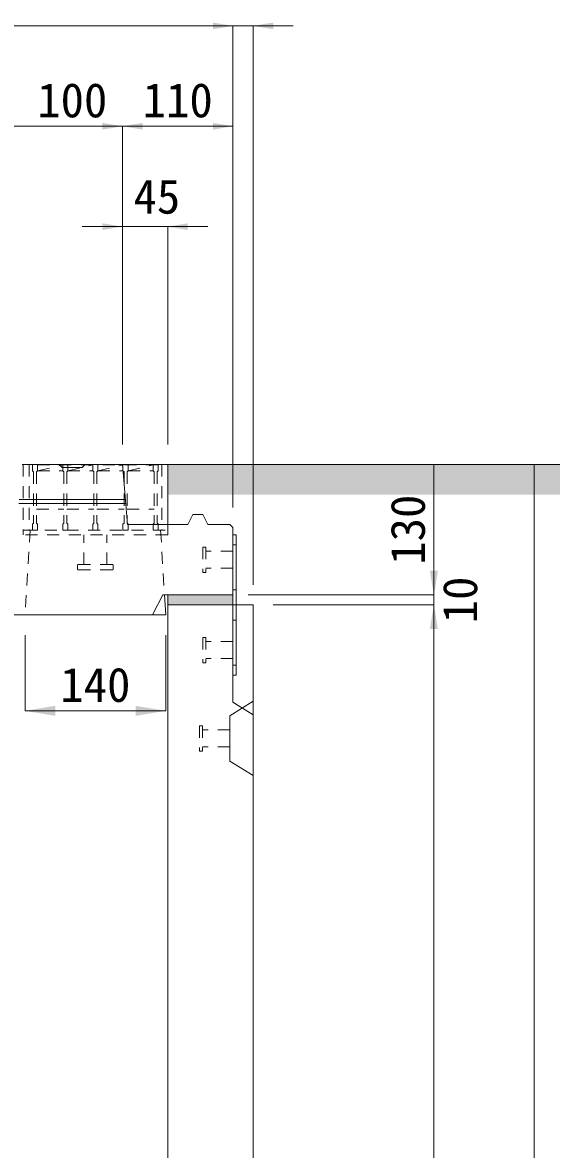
# Model space of a CAD drawing. Units: millimetres at full size. Extents: x 77586 to 117720, y -503 to 5664.
# Drawn here: x 94502 to 95028, y 3083 to 4206 of the extents above; entities that cross this region are included whole.
import ezdxf
from ezdxf.enums import TextEntityAlignment as Align

# ---------------------------------------------------------------- set-up
doc = ezdxf.new("R2010")
doc.units = ezdxf.units.MM
doc.header["$LTSCALE"] = 40
for name, pattern in [('CHAIN_DOUBLE_DASH', [23.5, 12, -1.5, 3.5, -1.5, 3.5, -1.5]), ('USER2', [0.54, 0.3, -0.24]), ('USER3', [0.54, 0.3, -0.24])]:
    doc.linetypes.add(name, pattern=pattern)
for name, color, linetype, lineweight in [('インサート', 3, 'USER2', 9), ('グレーチング', 7, 'USER3', 5), ('プレート', 7, 'USER2', 9), ('モルタル', 30, 'Continuous', 9), ('受枠', 3, 'USER3', 9), ('寸法線', 7, 'Continuous', 9), ('本体', 2, 'Continuous', 13), ('舗装・基礎', 3, 'Continuous', 13), ('補助線', 8, 'CHAIN_DOUBLE_DASH', 5)]:
    doc.layers.add(name, color=color, linetype=linetype, lineweight=lineweight)
doc.layers.add('ハッチング_舗装', color=7, linetype='Continuous')
doc.styles.add('ＭＳ ゴシック', font='')
doc.styles.get('ＭＳ ゴシック').set_extended_font_data('MS Gothic')

# ---------------------------------------------------------------- blocks, each defined once
blk = doc.blocks.new('filled_arrow')
at = {"color": 0, "linetype": 'Continuous', "lineweight": -2}
blk.add_solid([(7.5, 1.25), (0, 0), (7.5, -1.25)], dxfattribs=at)

msp = doc.modelspace()

# ---------------------------------------------------------------- hatches: boundary and pattern name
at = {"layer": 'ハッチング_舗装'}
msp.add_hatch(color=256, dxfattribs=at).paths.add_polyline_path([(94646.33, 3765.36), (94646.33, 3735.36), (95162.05, 3735.36), (95162.05, 3765.36)])
at = {"layer": 'モルタル'}
msp.add_hatch(color=256, dxfattribs=at).paths.add_polyline_path([(94711.33, 3625.36), (94711.33, 3635.36), (94646.33, 3635.36), (94646.33, 3625.36)])

# ---------------------------------------------------------------- linework, layer by layer
at = {"layer": 'インサート'}
for p, q in [((94681.33, 3682.86), (94681.33, 3657.86)), ((94684.33, 3682.86), (94681.33, 3682.86)), ((94684.33, 3682.86), (94684.33, 3657.86)), ((94711.33, 3678.86), (94684.33, 3678.86)), ((94711.33, 3678.86), (94711.33, 3661.86)), ((94711.33, 3678.86), (94711.33, 3661.86)), ((94711.33, 3661.86), (94684.33, 3661.86)), ((94684.33, 3657.86), (94681.33, 3657.86)), ((94681.33, 3592.86), (94681.33, 3567.86)), ((94684.33, 3592.86), (94681.33, 3592.86)), ((94684.33, 3592.86), (94684.33, 3567.86)), ((94711.33, 3588.86), (94684.33, 3588.86)), ((94711.33, 3588.86), (94711.33, 3571.86)), ((94711.33, 3588.86), (94711.33, 3571.86)), ((94711.33, 3571.86), (94684.33, 3571.86)), ((94684.33, 3567.86), (94681.33, 3567.86))]:
    msp.add_line(p, q, dxfattribs=at)
at = {"layer": 'インサート', "lineweight": 5}
for p, q in [((94678.13, 3504.86), (94678.13, 3479.87)), ((94681.13, 3504.86), (94678.13, 3504.86)), ((94681.13, 3504.86), (94681.13, 3479.87)), ((94708.13, 3500.87), (94681.13, 3500.87)), ((94708.13, 3500.87), (94708.13, 3483.86)), ((94708.13, 3483.86), (94681.13, 3483.86)), ((94681.13, 3479.87), (94678.13, 3479.87))]:
    msp.add_line(p, q, dxfattribs=at)
at = {"layer": 'グレーチング'}
for p, q in [((94636.83, 3764.86), (94511.83, 3764.86)), ((94511.83, 3764.86), (94511.83, 3758.86)), ((94516.83, 3764.86), (94516.83, 3758.86)), ((94516.83, 3758.86), (94541.83, 3764.86)), ((94541.83, 3764.86), (94541.83, 3758.86)), ((94546.83, 3764.86), (94546.83, 3758.86)), ((94546.83, 3758.86), (94571.83, 3764.86)), ((94571.83, 3764.86), (94571.83, 3758.86)), ((94576.83, 3764.86), (94576.83, 3758.86)), ((94576.83, 3758.86), (94601.83, 3764.86)), ((94601.83, 3764.86), (94601.83, 3758.86)), ((94606.83, 3764.86), (94606.83, 3758.86)), ((94606.83, 3758.86), (94631.83, 3764.86)), ((94631.83, 3764.86), (94631.83, 3758.86)), ((94636.83, 3764.86), (94636.83, 3758.86)), ((94511.83, 3758.86), (94512.83, 3757.86)), ((94512.83, 3757.86), (94512.83, 3706.86)), ((94516.83, 3758.86), (94515.83, 3757.86)), ((94515.83, 3757.86), (94515.83, 3706.86)), ((94516.83, 3758.86), (94541.83, 3758.86)), ((94541.83, 3758.86), (94542.83, 3757.86)), ((94542.83, 3757.86), (94542.83, 3706.86)), ((94546.83, 3758.86), (94545.83, 3757.86)), ((94545.83, 3757.86), (94545.83, 3706.86)), ((94546.83, 3758.86), (94571.83, 3758.86)), ((94571.83, 3758.86), (94572.83, 3757.86)), ((94572.83, 3757.86), (94572.83, 3706.86)), ((94576.83, 3758.86), (94575.83, 3757.86)), ((94575.83, 3757.86), (94575.83, 3706.86)), ((94576.83, 3758.86), (94601.83, 3758.86)), ((94601.83, 3758.86), (94602.83, 3757.86)), ((94602.83, 3757.86), (94602.83, 3706.86)), ((94606.83, 3758.86), (94605.83, 3757.86)), ((94605.83, 3757.86), (94605.83, 3706.86)), ((94606.83, 3758.86), (94631.83, 3758.86)), ((94631.83, 3758.86), (94632.83, 3757.86)), ((94632.83, 3757.86), (94632.83, 3706.86)), ((94636.83, 3758.86), (94635.83, 3757.86)), ((94635.83, 3757.86), (94635.83, 3706.86)), ((94515.83, 3720.86), (94542.83, 3720.86)), ((94545.83, 3720.86), (94572.83, 3720.86)), ((94575.83, 3720.86), (94602.83, 3720.86)), ((94605.83, 3720.86), (94632.83, 3720.86)), ((94511.83, 3705.86), (94512.83, 3706.86)), ((94511.83, 3699.86), (94511.83, 3705.86)), ((94516.83, 3705.86), (94515.83, 3706.86)), ((94516.83, 3699.86), (94516.83, 3705.86)), ((94541.83, 3705.86), (94542.83, 3706.86)), ((94541.83, 3699.86), (94541.83, 3705.86)), ((94546.83, 3705.86), (94545.83, 3706.86)), ((94546.83, 3699.86), (94546.83, 3705.86)), ((94571.83, 3705.86), (94572.83, 3706.86)), ((94571.83, 3699.86), (94571.83, 3705.86)), ((94576.83, 3705.86), (94575.83, 3706.86)), ((94576.83, 3699.86), (94576.83, 3705.86)), ((94601.83, 3705.86), (94602.83, 3706.86)), ((94601.83, 3699.86), (94601.83, 3705.86)), ((94606.83, 3705.86), (94605.83, 3706.86)), ((94606.83, 3699.86), (94606.83, 3705.86)), ((94631.83, 3705.86), (94632.83, 3706.86)), ((94631.83, 3699.86), (94631.83, 3705.86)), ((94636.83, 3705.86), (94635.83, 3706.86)), ((94636.83, 3699.86), (94636.83, 3705.86)), ((94511.83, 3699.86), (94516.83, 3699.86)), ((94541.83, 3699.86), (94546.83, 3699.86)), ((94571.83, 3699.86), (94576.83, 3699.86)), ((94601.83, 3699.86), (94606.83, 3699.86)), ((94631.83, 3699.86), (94636.83, 3699.86))]:
    msp.add_line(p, q, dxfattribs=at)
at = {"layer": 'プレート'}
for p, q in [((94714.53, 3685.37), (94711.33, 3685.37)), ((94714.53, 3640.36), (94711.33, 3640.36)), ((94714.53, 3610.37), (94711.33, 3610.37)), ((94714.53, 3565.36), (94711.33, 3565.36))]:
    msp.add_line(p, q, dxfattribs=at)
at = {"layer": 'プレート', "linetype": 'Continuous'}
msp.add_lwpolyline([(94711.33, 3555.36), (94711.33, 3695.37), (94714.53, 3695.37), (94714.53, 3555.36)], close=True, dxfattribs=at)
at = {"layer": 'モルタル'}
for p, q in [((94646.33, 3625.36), (94646.33, 3635.36)), ((94711.33, 3635.36), (94711.33, 3625.36))]:
    msp.add_line(p, q, dxfattribs=at)
at = {"layer": '受枠', "linetype": 'Continuous'}
for q in [(94502.33, 3765.36), (94646.33, 3705.36)]:
    msp.add_line((94646.33, 3765.36), q, dxfattribs=at)
at = {"layer": '受枠'}
for p, q in [((94502.33, 3765.36), (94502.33, 3695.36)), ((94508.33, 3765.36), (94508.33, 3699.86)), ((94640.33, 3765.36), (94640.33, 3699.86)), ((94646.33, 3705.36), (94646.33, 3695.36)), ((94502.33, 3699.86), (94646.33, 3699.86)), ((94646.33, 3695.36), (94502.33, 3695.36)), ((94563, 3665.7), (94563, 3695.36)), ((94585.66, 3665.7), (94585.66, 3695.36)), ((94556.46, 3664.63), (94556.46, 3661.43)), ((94591.13, 3665.7), (94557.53, 3665.7)), ((94591.13, 3660.37), (94557.53, 3660.37)), ((94592.2, 3664.63), (94592.2, 3661.43))]:
    msp.add_line(p, q, dxfattribs=at)
for centre, start, end in [((94557.53, 3664.63), 90, 180), ((94557.53, 3661.43), 180, 270), ((94591.13, 3664.63), 0, 90), ((94591.13, 3661.43), 270, 0)]:
    msp.add_arc(centre, 1.07, start, end, dxfattribs=at)
at = {"layer": '寸法線'}
for p, q in [((94281.33, 4202.23), (94711.33, 4202.23)), ((94671.33, 4202.23), (94771.33, 4202.23)), ((94711.33, 3722.36), (94711.33, 4202.23)), ((94731.33, 3645.36), (94731.33, 4202.23)), ((94601.33, 4102.23), (94461.33, 4102.23)), ((94601.33, 4102.23), (94711.33, 4102.23)), ((94601.33, 3785.36), (94601.33, 4102.23)), ((94601.33, 3785.36), (94601.33, 4102.23)), ((94711.33, 3722.36), (94711.33, 4102.23)), ((94686.33, 4002.23), (94561.33, 4002.23)), ((94601.33, 3785.36), (94601.33, 4002.23)), ((94646.33, 3785.36), (94646.33, 4002.23)), ((94911.33, 3635.36), (94911.33, 3765.36)), ((95011.33, 3765.36), (95011.33, 2175.36)), ((94911.33, 3683.36), (94911.33, 3577.36)), ((94726.33, 3635.36), (94911.33, 3635.36)), ((94726.33, 3635.36), (94911.33, 3635.36)), ((94751.33, 3625.36), (94911.33, 3625.36)), ((94751.33, 3625.36), (94911.33, 3625.36)), ((94911.33, 3625.36), (94911.33, 2175.36)), ((94504.33, 3595.36), (94504.33, 3519.89)), ((94644.33, 3595.36), (94644.33, 3519.89)), ((94504.33, 3519.89), (94644.33, 3519.89))]:
    msp.add_line(p, q, dxfattribs=at)
at = {"layer": '本体'}
for p, q in [((94501.33, 3765.36), (94538.33, 3765.36)), ((94538.33, 3765.36), (94541.33, 3762.36)), ((94541.33, 3762.36), (94561.33, 3762.36)), ((94561.33, 3762.36), (94564.33, 3765.36)), ((94564.33, 3765.36), (94601.33, 3765.36)), ((94601.33, 3765.36), (94606.33, 3705.36)), ((94606.33, 3705.36), (94666.33, 3705.36)), ((94666.33, 3705.36), (94671.33, 3715.36)), ((94671.33, 3715.36), (94681.33, 3715.36)), ((94681.33, 3715.36), (94686.33, 3705.36)), ((94686.33, 3705.36), (94708.33, 3705.36)), ((94708.33, 3705.36), (94711.33, 3702.36)), ((94711.33, 3702.36), (94711.33, 3635.36)), ((94641.33, 3635.36), (94631.33, 3615.36)), ((94641.33, 3635.36), (94631.33, 3615.36)), ((94641.33, 3635.36), (94706.33, 3635.36)), ((94641.33, 3635.36), (94711.33, 3635.36)), ((94361.33, 3615.36), (94631.33, 3615.36))]:
    msp.add_line(p, q, dxfattribs=at)
at = {"layer": '本体', "lineweight": 9}
for p, q in [((94604.25, 3730.36), (94498.41, 3730.36)), ((94604.58, 3726.36), (94498.08, 3726.36)), ((94646.33, 3625.36), (94731.33, 3625.36))]:
    msp.add_line(p, q, dxfattribs=at)
at = {"layer": '本体', "linetype": 'USER3', "lineweight": 9}
for p, q in [((94509.33, 3699.86), (94504.33, 3615.36)), ((94639.33, 3699.86), (94643.15, 3635.36))]:
    msp.add_line(p, q, dxfattribs=at)
at = {"layer": '本体', "lineweight": 20}
for p, q in [((94646.33, 2995.89), (94646.33, 3625.36)), ((94731.33, 2175.36), (94731.33, 3625.36))]:
    msp.add_line(p, q, dxfattribs=at)
at = {"layer": '本体', "lineweight": 5}
for p, q in [((94711.33, 3625.36), (94711.33, 3528.36)), ((94731.33, 3529.36), (94708.13, 3514.87)), ((94731.33, 3515.86), (94711.33, 3528.36)), ((94708.13, 3514.87), (94708.13, 3469.86)), ((94731.33, 3455.36), (94708.13, 3469.86))]:
    msp.add_line(p, q, dxfattribs=at)
at = {"layer": '舗装・基礎'}
msp.add_line((94646.33, 3765.36), (95162.05, 3765.36), dxfattribs=at)
at = {"layer": '補助線'}
for p in [(94643.15, 3635.36), (94631.33, 3615.36)]:
    msp.add_line(p, (94644.33, 3615.36), dxfattribs=at)

# ---------------------------------------------------------------- block references
at = {"layer": '寸法線'}
for p, xscale, yscale, rotation in [((94711.33, 4202.23), 2.67, 2.67, 180), ((94711.33, 4202.23), 2.67, 2.67, 180), ((94601.33, 4102.23), 2.67, 2.67, 180), ((94711.33, 4102.23), 2.67, 2.67, 180), ((94601.33, 4002.23), 2.67, 2.67, 180), ((94911.33, 3765.36), 2.67, 2.67, 270), ((95011.33, 3765.36), 2.67, 2.67, 270), ((94911.33, 3635.36), 3.2, 3.2, 90), ((94911.33, 3635.36), 2.67, 2.67, 90), ((94911.33, 3625.36), 3.2, 3.2, 270), ((94911.33, 3625.36), 2.67, 2.67, 270), ((94644.33, 3519.89), 4, 4, 180)]:
    msp.add_blockref('filled_arrow', p, dxfattribs=dict(at, xscale=xscale, yscale=yscale, rotation=rotation))
for p, xscale, yscale in [((94731.33, 4202.23), 2.67, 2.67), ((94601.33, 4102.23), 2.67, 2.67), ((94646.33, 4002.23), 2.67, 2.67), ((94504.33, 3519.89), 4, 4)]:
    msp.add_blockref('filled_arrow', p, dxfattribs=dict(at, xscale=xscale, yscale=yscale))

# ---------------------------------------------------------------- texts
at = {"layer": '寸法線', "style": 'ＭＳ ゴシック'}
for s, p in [('100', (94551.33, 4128.23)), ('110', (94656.33, 4128.23)), ('45', (94635.51, 4032.23)), ('140', (94574.33, 3545.89))]:
    msp.add_text(s, height=34.18, dxfattribs=at).set_placement(p, align=Align.MIDDLE_CENTER)
for s, p in [('130', (94885.33, 3700.36)), ('10', (94937.33, 3630.36))]:
    msp.add_text(s, height=34.18, rotation=90, dxfattribs=at).set_placement(p, align=Align.MIDDLE_CENTER)

doc.saveas('drawing.dxf')
